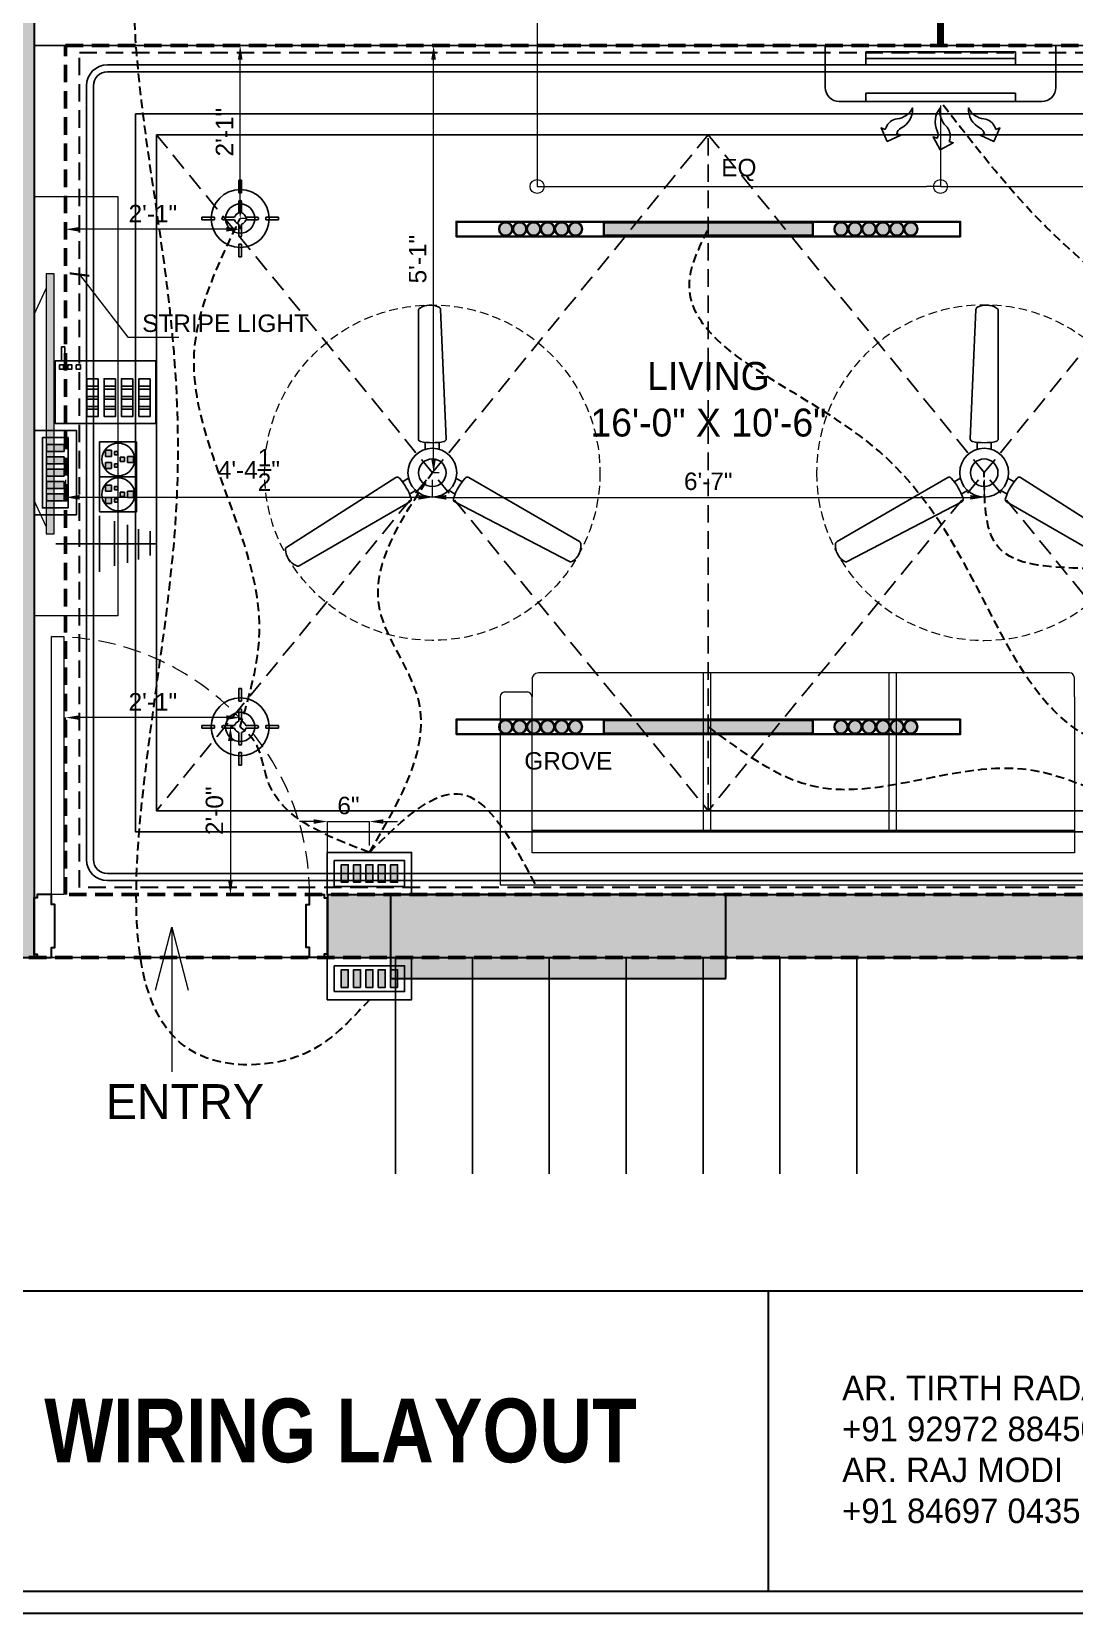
# Model space of a CAD drawing. Header units: inches. Extents: x 50354 to 53215, y -7830 to -6529.
# Drawn here: x 52980.6 to 53129.9, y -7172.9 to -6946.6 of the extents above; entities that cross this region are included whole.
import ezdxf

# ---------------------------------------------------------------- set-up
doc = ezdxf.new("R2010")
doc.units = ezdxf.units.IN
doc.header["$MEASUREMENT"] = 0
doc.header["$PDMODE"] = 2
for name, pattern in [('DASHED', [0.75, 0.5, -0.25]), ('DASHED2', [0.375, 0.25, -0.125]), ('HIDDEN', [0.375, 0.25, -0.125]), ('HIDDEN2', [0.1875, 0.125, -0.0625])]:
    doc.linetypes.add(name, pattern=pattern)
for name, color, linetype, lineweight in [('01_AR_door', 253, 'Continuous', 13), ('DIM', 7, 'Continuous', 18), ('FUR', 252, 'Continuous', 18), ('INTEROR', 252, 'Continuous', 20), ('SK COLUMN', 7, 'Continuous', 30), ('wall', 7, 'Continuous', 30)]:
    doc.layers.add(name, color=color, linetype=linetype, lineweight=lineweight)
for name, color, linetype in [('A-ST-02 HATCH', 7, 'Continuous'), ('BEAM', 6, 'DASHED'), ('CEILING', 7, 'Continuous'), ('CILINNG', 3, 'Continuous'), ('d-w', 250, 'Continuous'), ('ELE. TEXT', 7, 'Continuous'), ('electriacl', 20, 'Continuous'), ('ELETRICAL', 6, 'Continuous'), ('TEXT', 7, 'Continuous')]:
    doc.layers.add(name, color=color, linetype=linetype)
doc.layers.add('FUNITURE', color=7, linetype='Continuous', lineweight=15, true_color=0x7d7673)
doc.styles.add('ARIAL', font='arial.ttf')
doc.styles.get("Standard").update_dxf_attribs({"font": 'ARLRDBD.TTF', "height": 3})
doc.dimstyles.new('dim01', dxfattribs={"dimtxt": 5.5, "dimasz": 4, "dimexe": 0, "dimexo": 1, "dimgap": 1, "dimtad": 1, "dimzin": 3, "dimdsep": 46, "dimlunit": 4, "dimtxsty": 'ARIAL', "dimblk": 'ARCHTICK', "dimcen": 4, "dimclrd": 250, "dimclre": 252, "dimclrt": 1, "dimadec": 0, "dimazin": 0, "dimtfac": 1, "dimtix": 1, "dimtmove": 2, "dimatfit": 3, "dimldrblk": 'ARCHTICK', "dimfxl": 1, "dimtolj": 1, "dimtzin": 0, "dimlwd": -1, "dimlwe": -1, "dimarcsym": 0})
doc.dimstyles.new('working', dxfattribs={"dimscale": 0.75, "dimtxt": 4.5, "dimasz": 2.5, "dimexe": 1, "dimexo": 0, "dimgap": 0.25, "dimtad": 0, "dimzin": 0, "dimlunit": 4, "dimtxsty": 'Standard', "dimblk": 'ARCHTICK', "dimcen": 3, "dimdle": 1.5, "dimclrd": 7, "dimclre": 7, "dimclrt": 256, "dimadec": 0, "dimazin": 0, "dimtfac": 1, "dimtmove": 0, "dimatfit": 3, "dimfxl": 1, "dimtolj": 1, "dimlwd": 0, "dimlwe": 0, "dimarcsym": 0})

# ---------------------------------------------------------------- blocks, each defined once
blk = doc.blocks.new('_ArchTick')
at = {"color": 0, "linetype": 'ByBlock', "const_width": 0.15}
blk.add_lwpolyline([(-0.5, -0.5), (0.5, 0.5)], dxfattribs=at)
blk = doc.blocks.new('A$C5F573D35')
at = {"color": 1}
for p, q in [((-0.2, 5.48), (-0.2, 3.67)), ((0.2, 5.48), (0.2, 3.67)), ((-0.2, 2.41), (-0.2, 0.8)), ((0.2, 2.41), (0.2, 0.8)), ((-3.67, 0.2), (-5.48, 0.2)), ((-0.8, 0.2), (-2.41, 0.2)), ((2.41, 0.2), (0.8, 0.2)), ((5.48, 0.2), (3.67, 0.2)), ((-3.67, -0.2), (-5.48, -0.2)), ((-0.8, -0.2), (-2.41, -0.2)), ((-0.2, -0.8), (-0.2, -2.41)), ((0.2, -0.8), (0.2, -2.41)), ((2.41, -0.2), (0.8, -0.2)), ((5.48, -0.2), (3.67, -0.2)), ((-0.2, -3.67), (-0.2, -5.48)), ((0.2, -3.67), (0.2, -5.48))]:
    blk.add_line(p, q, dxfattribs=at)
for radius in [4.15, 2.09]:
    blk.add_circle((0, 0), radius, dxfattribs=at)
for centre, radius, start, end in [((0, 0), 5.48, 87.9033, 92.0967), ((0, 0), 3.68, 86.8732, 93.1268), ((0, 2.41), 0.201, 360, 180), ((0, 0), 5.48, 177.9033, 182.0967), ((0, 0), 3.68, 176.8732, 183.1268), ((-2.41, 0), 0.201, 90, 270), ((0, 0), 0.827, 104.0364, 165.9636), ((0, 0), 0.827, 14.0364, 75.9636), ((2.41, 0), 0.201, 270, 90), ((0, 0), 3.68, 356.8732, 3.1268), ((0, 0), 5.48, 357.9033, 2.0967), ((0, 0), 0.827, 194.0364, 255.9636), ((0, 0), 0.827, 284.0364, 345.9636), ((0, -2.41), 0.201, 180, 0), ((0, 0), 3.68, 266.8732, 273.1268), ((0, 0), 5.48, 267.9033, 272.0967)]:
    blk.add_arc(centre, radius, start, end, dxfattribs=at)
blk = doc.blocks.new('A$C0986755B')
for p, q in [((-3.21, 4.16), (-19.62, 12.7)), ((3.21, 4.16), (19.07, 13.32)), ((-5.21, 0.7), (-21.07, 9.86)), ((5.21, 0.7), (20.81, 10.64)), ((-2.39, 2.54), (-3.28, 3.05)), ((2.39, 2.54), (3.28, 3.05)), ((-3.39, 0.8), (-4.28, 1.32)), ((3.39, 0.8), (4.28, 1.32)), ((-1, -3.34), (-1, -4.36)), ((1, -3.34), (1, -4.36)), ((-2, -4.86), (-1.19, -23.34)), ((2, -4.86), (2, -23.18))]:
    blk.add_line(p, q)
at = {"linetype": 'HIDDEN2', "lineweight": 5, "ltscale": 10}
blk.add_circle((0, 0), 24, dxfattribs=at)
for radius in [3.49, 1.97]:
    blk.add_circle((0, 0), radius)
for centre, radius, start, end in [((-18.61, 10.43), 2.67, 122.7407, 184.0788), ((-19.82, 12.35), 0.4, 60, 126.1022), ((19.27, 12.97), 0.4, 53.8978, 120), ((18.34, 10.9), 2.67, 2.7407, 64.0788), ((-20.87, 10.2), 0.4, 173.8978, 240), ((20.61, 10.98), 0.4, 300, 6.1022), ((-11.03, 6.37), 8.44, 318.5193, 341.4807), ((-3.41, 3.82), 0.4, 341.4807, 60), ((3.41, 3.82), 0.4, 120, 198.5193), ((11.03, 6.37), 8.44, 198.5193, 221.4807), ((-5.01, 1.05), 0.4, 240, 318.5193), ((5.01, 1.05), 0.4, 221.4807, 300), ((-1.6, -4.86), 0.4, 101.4807, 180), ((0, -12.74), 8.44, 78.5193, 101.4807), ((1.6, -4.86), 0.4, 0, 78.5193), ((-0.79, -23.34), 0.4, 180, 246.1022), ((0.27, -21.33), 2.67, 242.7407, 304.0788), ((1.6, -23.18), 0.4, 293.8978, 0)]:
    blk.add_arc(centre, radius, start, end)
blk = doc.blocks.new('awweff')
at = {"layer": 'A-ST-02 HATCH', "ltscale": 5, "transparency": 33554534}
h = blk.add_hatch(color=2, dxfattribs=at)
h.dxf.hatch_style = 1
edge = h.paths.add_edge_path()
edge.add_arc((51879.85, -6974.8), 0.9, 0, 360)
edge = h.paths.add_edge_path()
edge.add_arc((51881.85, -6974.8), 0.9, 0, 360)
edge = h.paths.add_edge_path()
edge.add_arc((51883.85, -6974.8), 0.9, 0, 360)
edge = h.paths.add_edge_path()
edge.add_arc((51885.85, -6974.8), 0.9, 0, 360)
edge = h.paths.add_edge_path()
edge.add_arc((51887.85, -6974.8), 0.9, 0, 360)
edge = h.paths.add_edge_path()
edge.add_arc((51889.85, -6974.8), 0.9, 0, 360)
edge = h.paths.add_edge_path()
edge.add_arc((51927.85, -6974.8), 0.9, 0, 360)
edge = h.paths.add_edge_path()
edge.add_arc((51929.85, -6974.8), 0.9, 0, 360)
edge = h.paths.add_edge_path()
edge.add_arc((51931.85, -6974.8), 0.9, 0, 360)
edge = h.paths.add_edge_path()
edge.add_arc((51933.85, -6974.8), 0.9, 0, 360)
edge = h.paths.add_edge_path()
edge.add_arc((51935.85, -6974.8), 0.9, 0, 360)
edge = h.paths.add_edge_path()
edge.add_arc((51937.85, -6974.8), 0.9, 0, 360)
h.paths.add_polyline_path([(51893.95, -6975.7), (51923.75, -6975.7), (51923.75, -6973.9), (51893.95, -6973.9)])
at = {"color": 1}
for points in [[(51872.75, -6975.9), (51944.95, -6975.9), (51944.95, -6973.7), (51872.75, -6973.7)], [(51872.85, -6975.8), (51944.85, -6975.8), (51944.85, -6973.8), (51872.85, -6973.8)], [(51893.85, -6975.8), (51923.85, -6975.8), (51923.85, -6973.8), (51893.85, -6973.8)], [(51893.95, -6975.7), (51923.75, -6975.7), (51923.75, -6973.9), (51893.95, -6973.9)]]:
    blk.add_lwpolyline(points, close=True, dxfattribs=at)
for centre, radius in [((51879.85, -6974.8), 1), ((51879.85, -6974.8), 0.9), ((51881.85, -6974.8), 1), ((51881.85, -6974.8), 0.9), ((51883.85, -6974.8), 1), ((51883.85, -6974.8), 0.9), ((51885.85, -6974.8), 1), ((51885.85, -6974.8), 0.9), ((51887.85, -6974.8), 1), ((51887.85, -6974.8), 0.9), ((51889.85, -6974.8), 1), ((51889.85, -6974.8), 0.9), ((51927.85, -6974.8), 1), ((51927.85, -6974.8), 0.9), ((51929.85, -6974.8), 1), ((51929.85, -6974.8), 0.9), ((51931.85, -6974.8), 1), ((51931.85, -6974.8), 0.9), ((51933.85, -6974.8), 1), ((51933.85, -6974.8), 0.9), ((51935.85, -6974.8), 1), ((51935.85, -6974.8), 0.9), ((51937.85, -6974.8), 1), ((51937.85, -6974.8), 0.9)]:
    blk.add_circle(centre, radius, dxfattribs=at)
blk = doc.blocks.new('A$C714bed3f')
at = {"layer": 'ELETRICAL', "color": 5}
for p, q in [((5.79, 2.74), (27.21, 2.74)), ((5.79, 0.91), (5.79, 2.74)), ((27.21, 0.91), (27.21, 2.74)), ((5.79, 1.83), (27.21, 1.83)), ((5.79, 0.91), (27.21, 0.91))]:
    blk.add_line(p, q, dxfattribs=at)
at = {"layer": 'ELETRICAL', "color": 6}
for points in [[(8.59, 11.99), (8, 11.77), (8.87, 13.71), (10.81, 12.84), (10.22, 12.62, 0.193494), (10.84, 11.81, -0.295869), (12.5, 8.91, 0.253438), (10.29, 10.49, -0.276696), (8.7, 11.7)], [(15.28, 13.72), (14.68, 13.9), (16.54, 14.92), (17.57, 13.06), (16.96, 13.24, 0.193494), (16.96, 12.22, -0.295869), (16.54, 8.91, 0.253438), (15.73, 11.5, -0.276696), (15.19, 13.42)], [(24.41, 11.99), (25, 11.77), (24.13, 13.71), (22.19, 12.84), (22.78, 12.62, -0.193494), (22.16, 11.81, 0.295869), (20.5, 8.91, -0.253438), (22.71, 10.49, 0.276696), (24.3, 11.7)]]:
    blk.add_lwpolyline(points, format="xyb", close=True, dxfattribs=at)
at = {"layer": 'ELETRICAL', "color": 5}
blk.add_lwpolyline([(33, 6), (33, 0), (0, 0), (0, 6, -0.414214), (2, 8), (31, 8, -0.414214)], format="xyb", close=True, dxfattribs=at)
blk.add_lwpolyline([(5.79, 8), (5.79, 6.83), (27.21, 6.83), (27.21, 8)], close=True, dxfattribs=at)
blk = doc.blocks.new('*D886')
at = {"layer": 'Defpoints', "color": 0, "transparency": 16777216}
for p in [(53010.5, -6948.55), (53010.5, -6948.55), (53010.5, -6973.3)]:
    blk.add_point(p, dxfattribs=at)
at = {"layer": 'DIM', "color": 252, "transparency": 16777216}
for p, q in [((53011.5, -6948.55), (53010.5, -6948.55)), ((53011.5, -6973.3), (53010.5, -6973.3))]:
    blk.add_line(p, q, dxfattribs=at)
at = {"layer": 'DIM', "transparency": 16777216}
blk.add_line((53010.5, -6971.3), (53010.5, -6950.55), dxfattribs=at)
for points in [[(53010.17, -6950.55), (53010.84, -6950.55), (53010.5, -6948.55)], [(53010.17, -6971.3), (53010.84, -6971.3), (53010.5, -6973.3)]]:
    blk.add_solid(points, dxfattribs=at)
at = {"layer": 'DIM', "color": 1, "lineweight": 30, "transparency": 16777216, "insert": (53008.25, -6960.93), "char_height": 2.5, "attachment_point": 5, "rotation": 90, "style": 'ARIAL'}
blk.add_mtext('\\A1;2\'-1"', dxfattribs=at)
blk = doc.blocks.new('*D865')
at = {"layer": 'Defpoints', "color": 0, "transparency": 16777216}
for p in [(53010.5, -6973.3), (52985.5, -6974.84), (52985.5, -6975.55)]:
    blk.add_point(p, dxfattribs=at)
at = {"layer": 'DIM', "color": 252, "transparency": 16777216}
for p, q in [((53010.5, -6974.3), (53010.5, -6974.84)), ((52985.5, -6974.55), (52985.5, -6974.84))]:
    blk.add_line(p, q, dxfattribs=at)
at = {"layer": 'DIM', "transparency": 16777216}
blk.add_line((53008.5, -6974.84), (52987.5, -6974.84), dxfattribs=at)
for points in [[(52987.5, -6974.51), (52987.5, -6975.17), (52985.5, -6974.84)], [(53008.5, -6974.51), (53008.5, -6975.17), (53010.5, -6974.84)]]:
    blk.add_solid(points, dxfattribs=at)
at = {"layer": 'DIM', "color": 1, "lineweight": 30, "transparency": 16777216, "insert": (52998, -6972.59), "char_height": 2.5, "attachment_point": 5, "style": 'ARIAL'}
blk.add_mtext('\\A1;2\'-1"', dxfattribs=at)
blk = doc.blocks.new('*D899')
at = {"layer": 'Defpoints', "color": 0, "transparency": 16777216}
for p in [(53010.5, -7046.05), (53009.1, -7070.05), (53010.5, -7070.05)]:
    blk.add_point(p, dxfattribs=at)
at = {"layer": 'DIM', "color": 252, "transparency": 16777216}
for p, q in [((53009.5, -7046.05), (53009.1, -7046.05)), ((53009.5, -7070.05), (53009.1, -7070.05))]:
    blk.add_line(p, q, dxfattribs=at)
at = {"layer": 'DIM', "transparency": 16777216}
blk.add_line((53009.1, -7048.05), (53009.1, -7068.05), dxfattribs=at)
for points in [[(53008.77, -7048.05), (53009.44, -7048.05), (53009.1, -7046.05)], [(53008.77, -7068.05), (53009.44, -7068.05), (53009.1, -7070.05)]]:
    blk.add_solid(points, dxfattribs=at)
at = {"layer": 'DIM', "color": 1, "lineweight": 30, "transparency": 16777216, "insert": (53006.83, -7058.05), "char_height": 2.5, "attachment_point": 5, "rotation": 90, "style": 'ARIAL'}
blk.add_mtext('\\A1;2\'-0"', dxfattribs=at)
blk = doc.blocks.new('*D900')
at = {"layer": 'Defpoints', "color": 0, "transparency": 16777216}
for p in [(52985.5, -7044.72), (52985.5, -7046.05), (53010.5, -7046.05)]:
    blk.add_point(p, dxfattribs=at)
at = {"layer": 'DIM', "color": 252, "transparency": 16777216}
for p, q in [((52985.5, -7045.05), (52985.5, -7044.72)), ((53010.5, -7045.05), (53010.5, -7044.72))]:
    blk.add_line(p, q, dxfattribs=at)
at = {"layer": 'DIM', "transparency": 16777216}
blk.add_line((53008.5, -7044.72), (52987.5, -7044.72), dxfattribs=at)
for points in [[(52987.5, -7044.39), (52987.5, -7045.05), (52985.5, -7044.72)], [(53008.5, -7044.39), (53008.5, -7045.05), (53010.5, -7044.72)]]:
    blk.add_solid(points, dxfattribs=at)
at = {"layer": 'DIM', "color": 1, "lineweight": 30, "transparency": 16777216, "insert": (52998, -7042.46), "char_height": 2.5, "attachment_point": 5, "style": 'ARIAL'}
blk.add_mtext('\\A1;2\'-1"', dxfattribs=at)
blk = doc.blocks.new('_Origin')
at = {"color": 0, "linetype": 'ByBlock', "lineweight": -2}
blk.add_line((0, 0), (-1, 0), dxfattribs=at)
blk.add_circle((0, 0), 0.5, dxfattribs=at)
blk = doc.blocks.new('*D854')
at = {"layer": 'Defpoints', "color": 0, "transparency": 16777216}
for p in [(53110.75, -6956.13), (53168.5, -6956.13), (53168.5, -6968.72)]:
    blk.add_point(p, dxfattribs=at)
at = {"layer": 'DIM', "color": 252, "transparency": 16777216}
for p, q in [((53110.75, -6957.13), (53110.75, -6968.72)), ((53168.5, -6957.13), (53168.5, -6968.72))]:
    blk.add_line(p, q, dxfattribs=at)
at = {"layer": 'DIM', "transparency": 16777216}
blk.add_line((53112.75, -6968.72), (53166.5, -6968.72), dxfattribs=at)
at = {"layer": 'DIM', "transparency": 16777216, "xscale": 2, "yscale": 2, "zscale": 2, "rotation": 180}
blk.add_blockref('_Origin', (53110.75, -6968.72), dxfattribs=at)
at = {"layer": 'DIM', "transparency": 16777216, "xscale": 2, "yscale": 2, "zscale": 2}
blk.add_blockref('_Origin', (53168.5, -6968.72), dxfattribs=at)
at = {"layer": 'DIM', "color": 1, "lineweight": 30, "transparency": 16777216, "insert": (53136.28, -6966.35), "char_height": 2.5, "attachment_point": 5, "style": 'ARIAL'}
blk.add_mtext('\\A1;EQ', dxfattribs=at)
blk = doc.blocks.new('*D882')
at = {"layer": 'Defpoints', "color": 0, "transparency": 16777216}
for p in [(53053, -6944.05), (53110.75, -6957.3), (53110.75, -6968.72)]:
    blk.add_point(p, dxfattribs=at)
at = {"layer": 'DIM', "color": 252, "transparency": 16777216}
for p, q in [((53053, -6945.05), (53053, -6968.72)), ((53110.75, -6958.3), (53110.75, -6968.72))]:
    blk.add_line(p, q, dxfattribs=at)
at = {"layer": 'DIM', "transparency": 16777216}
blk.add_line((53055, -6968.72), (53108.75, -6968.72), dxfattribs=at)
at = {"layer": 'DIM', "transparency": 16777216, "xscale": 2, "yscale": 2, "zscale": 2, "rotation": 180}
blk.add_blockref('_Origin', (53053, -6968.72), dxfattribs=at)
at = {"layer": 'DIM', "transparency": 16777216, "xscale": 2, "yscale": 2, "zscale": 2}
blk.add_blockref('_Origin', (53110.75, -6968.72), dxfattribs=at)
at = {"layer": 'DIM', "color": 1, "lineweight": 30, "transparency": 16777216, "insert": (53081.88, -6966.35), "char_height": 2.5, "attachment_point": 5, "style": 'ARIAL'}
blk.add_mtext('\\A1;EQ', dxfattribs=at)
blk = doc.blocks.new('A$C098C3DE6')
h = blk.add_hatch(color=252)
h.paths.add_polyline_path([(4.5, 3.22), (3, 3.22), (3, -0.54), (4.5, -0.54)])
h.paths.add_polyline_path([(7.12, 3.22), (5.62, 3.22), (5.62, -0.54), (7.12, -0.54)])
h.paths.add_polyline_path([(9.75, 3.22), (8.25, 3.22), (8.25, -0.54), (9.75, -0.54)])
h.paths.add_polyline_path([(10.87, -0.54), (12.37, -0.54), (12.37, 3.22), (10.87, 3.22)])
h.paths.add_polyline_path([(15, 3.22), (13.5, 3.22), (13.5, -0.54), (15, -0.54)])
for points in [[(18, 5.84), (0, 5.84), (0, -3.16), (18, -3.16)], [(16.5, 4.09), (1.5, 4.09), (1.5, -1.41), (16.5, -1.41)], [(4.5, 3.22), (3, 3.22), (3, -0.54), (4.5, -0.54)], [(7.12, 3.22), (5.62, 3.22), (5.62, -0.54), (7.12, -0.54)], [(9.75, 3.22), (8.25, 3.22), (8.25, -0.54), (9.75, -0.54)], [(10.87, 3.22), (12.37, 3.22), (12.37, -0.54), (10.87, -0.54)], [(13.5, 3.22), (15, 3.22), (15, -0.54), (13.5, -0.54)]]:
    blk.add_lwpolyline(points, close=True)
blk = doc.blocks.new('A$C2A2F43BF')
at = {"layer": 'ELETRICAL', "xscale": 0.8240838502533734, "yscale": 0.8240838502533734, "zscale": 0.8240838502533734}
blk.add_blockref('A$C098C3DE6', (-2.88, 0.78), dxfattribs=at)
blk = doc.blocks.new('*D904')
at = {"layer": 'Defpoints', "color": 0, "transparency": 16777216}
for p in [(53029, -7059.6), (53029, -7064.01), (53023, -7070.05)]:
    blk.add_point(p, dxfattribs=at)
at = {"layer": 'DIM', "transparency": 16777216}
for p, q in [((53021, -7059.6), (53019, -7059.6)), ((53023, -7059.6), (53029, -7059.6)), ((53031, -7059.6), (53033, -7059.6))]:
    blk.add_line(p, q, dxfattribs=at)
at = {"layer": 'DIM', "color": 252, "transparency": 16777216}
for p, q in [((53023, -7069.05), (53023, -7059.6)), ((53029, -7063.01), (53029, -7059.6))]:
    blk.add_line(p, q, dxfattribs=at)
at = {"layer": 'DIM', "transparency": 16777216}
for points in [[(53021, -7059.26), (53021, -7059.93), (53023, -7059.6)], [(53031, -7059.26), (53031, -7059.93), (53029, -7059.6)]]:
    blk.add_solid(points, dxfattribs=at)
at = {"layer": 'DIM', "color": 1, "lineweight": 30, "transparency": 16777216, "insert": (53026, -7057.32), "char_height": 2.5, "attachment_point": 5, "style": 'ARIAL'}
blk.add_mtext('\\A1;6"', dxfattribs=at)
blk = doc.blocks.new('A$C558A4522')
for p, q in [((0, 9), (0, 0)), ((0, 9), (14.4, 9)), ((14.4, 9), (14.4, 0)), ((2.43, 5.37), (0.79, 5.37)), ((0.79, 4.93), (2.43, 4.93)), ((4.92, 5.37), (3.27, 5.37)), ((3.27, 4.93), (4.92, 4.93)), ((7.4, 5.37), (5.76, 5.37)), ((5.76, 4.93), (7.4, 4.93)), ((9.88, 5.37), (8.24, 5.37)), ((8.24, 4.93), (9.88, 4.93)), ((2.43, 3.88), (0.79, 3.88)), ((0.79, 3.5), (2.43, 3.5)), ((2.43, 2.45), (0.79, 2.45)), ((4.92, 3.88), (3.27, 3.88)), ((3.27, 3.5), (4.92, 3.5)), ((4.92, 2.45), (3.27, 2.45)), ((7.4, 3.88), (5.76, 3.88)), ((5.76, 3.5), (7.4, 3.5)), ((7.4, 2.45), (5.76, 2.45)), ((9.88, 3.88), (8.24, 3.88)), ((8.24, 3.5), (9.88, 3.5)), ((9.88, 2.45), (8.24, 2.45)), ((0.79, 2.07), (2.43, 2.07)), ((3.27, 2.07), (4.92, 2.07)), ((5.76, 2.07), (7.4, 2.07)), ((8.24, 2.07), (9.88, 2.07)), ((0, 0), (14.4, 0))]:
    blk.add_line(p, q)
for points in [[(13.03, 10.96), (13.5, 10.96), (13.5, 9), (13.03, 9)], [(11.4, 8.4), (10.8, 8.4), (10.8, 7.8), (11.4, 7.8)], [(12.6, 8.4), (12, 8.4), (12, 7.8), (12.6, 7.8)], [(13.8, 8.4), (13.2, 8.4), (13.2, 7.8), (13.8, 7.8)], [(0.79, 6.42), (2.43, 6.42), (2.43, 1.02), (0.79, 1.02)], [(3.27, 6.42), (4.92, 6.42), (4.92, 1.02), (3.27, 1.02)], [(5.76, 6.42), (7.4, 6.42), (7.4, 1.02), (5.76, 1.02)], [(8.24, 6.42), (9.88, 6.42), (9.88, 1.02), (8.24, 1.02)]]:
    blk.add_lwpolyline(points, close=True)
blk = doc.blocks.new('FV')
at = {"layer": 'ELETRICAL', "ltscale": 0.2}
for p, q in [((406945.94, -21485.5), (406945.94, -21495.56)), ((406947.81, -21486.44), (406947.81, -21494.44)), ((406949.92, -21487.2), (406949.92, -21493.56)), ((406951.8, -21487.73), (406951.8, -21493.15)), ((406953.4, -21488.35), (406953.4, -21492.69)), ((406955.04, -21488.63), (406955.04, -21492.09)), ((406941.55, -21490.44), (406955.99, -21490.44))]:
    blk.add_line(p, q, dxfattribs=at)
blk = doc.blocks.new('A$C6BFC328C')
h = blk.add_hatch(color=252)
h.paths.add_polyline_path([(6.5, 2.92), (5, 2.92), (5, 1.42), (6.5, 1.42)])
h.paths.add_polyline_path([(6.16, 3.62), (6.16, 4.43), (5.34, 4.43), (5.34, 3.62)])
h.paths.add_polyline_path([(4.79, 6.04), (3.71, 6.04), (3.71, 4.96), (4.79, 4.96)])
h.paths.add_polyline_path([(3.5, 8.27), (3.5, 6.77), (5, 6.77), (5, 8.27)])
h.paths.add_polyline_path([(3.16, 3.62), (3.16, 4.43), (2.34, 4.43), (2.34, 3.62)])
h.paths.add_polyline_path([(3.5, 1.42), (3.5, 2.92), (2, 2.92), (2, 1.42)])
for p, q in [((5, 8.27), (3.5, 8.27)), ((3.5, 8.27), (3.5, 6.77)), ((5, 6.77), (5, 8.27)), ((5, 6.77), (3.5, 6.77)), ((4.79, 6.04), (3.71, 6.04)), ((3.71, 6.04), (3.71, 4.96)), ((4.79, 4.96), (3.71, 4.96)), ((4.79, 4.96), (4.79, 6.04)), ((2, 2.92), (2, 1.42)), ((2, 2.92), (3.5, 2.92)), ((2, 1.42), (3.5, 1.42)), ((3.5, 2.92), (3.5, 1.42)), ((5, 2.92), (6.5, 2.92)), ((5, 1.42), (5, 2.92)), ((5, 1.42), (6.5, 1.42)), ((6.5, 1.42), (6.5, 2.92))]:
    blk.add_line(p, q)
for points in [[(8.5, 9), (0, 9), (0, 0), (8.5, 0)], [(3.16, 4.43), (2.34, 4.43), (2.34, 3.62), (3.16, 3.62)], [(5.34, 4.43), (6.16, 4.43), (6.16, 3.62), (5.34, 3.62)]]:
    blk.add_lwpolyline(points, close=True)
blk.add_circle((4.24, 4.54), 4)
blk = doc.blocks.new('grsegregr')
at = {"layer": 'FUR', "ltscale": 20}
h = blk.add_hatch(color=256, dxfattribs=at)
h.dxf.hatch_style = 1
h.paths.add_polyline_path([(50716.3, -6981.23), (50715.17, -6981.23), (50715.17, -7018.41), (50716.3, -7018.41)])
at = {"layer": 'FUNITURE', "ltscale": 20}
blk.add_lwpolyline([(50715.17, -7017.36), (50713.44, -7013.63), (50713.44, -6987.03), (50715.17, -6983.3)], dxfattribs=at)
at = {"layer": 'FUR', "ltscale": 20}
for p, q in [((50784.71, -7039.23), (50784.71, -7041.74)), ((50861.66, -7038.32), (50785.62, -7038.32)), ((50809.2, -7038.32), (50809.2, -7060.89)), ((50810.24, -7038.32), (50810.24, -7060.89)), ((50835.77, -7038.32), (50835.77, -7060.89)), ((50836.82, -7038.32), (50836.82, -7060.89)), ((50862.35, -7041.74), (50862.35, -7039.01)), ((50780.15, -7041.74), (50780.15, -7068.65)), ((50784.03, -7041.06), (50780.83, -7041.06)), ((50784.71, -7064.09), (50784.71, -7041.74)), ((50862.35, -7041.74), (50862.35, -7064.09)), ((50862.35, -7064.09), (50784.71, -7064.09)), ((50780.15, -7068.65), (50866.91, -7068.65))]:
    blk.add_line(p, q, dxfattribs=at)
blk.add_lwpolyline([(50713.44, -6970.14), (50725.44, -6970.14), (50725.44, -7030.14), (50713.44, -7030.14)], dxfattribs=at)
at = {"layer": 'FUR', "ltscale": 20, "const_width": 0.285}
blk.add_lwpolyline([(50862.35, -7060.89), (50784.71, -7060.89)], dxfattribs=at)
at = {"layer": 'FUR', "ltscale": 20}
for centre, radius, start, end in [((50785.62, -7039.23), 0.912, 90, 180), ((50861.66, -7039.01), 0.684, 0, 90), ((50780.83, -7041.74), 0.684, 90, 180), ((50784.03, -7041.74), 0.684, 0, 90)]:
    blk.add_arc(centre, radius, start, end, dxfattribs=at)
at = {"layer": 'INTEROR'}
blk.add_lwpolyline([(50715.17, -7018.41), (50716.3, -7018.41), (50716.3, -6981.23), (50715.17, -6981.23)], close=True, dxfattribs=at)
blk = doc.blocks.new('*D909')
at = {"layer": 'Defpoints', "color": 0, "transparency": 16777216}
for p in [(53038, -6948.55), (53038.19, -6948.55), (53038, -7009.68)]:
    blk.add_point(p, dxfattribs=at)
at = {"layer": 'DIM', "color": 252, "transparency": 16777216}
for p, q in [((53039, -6948.55), (53038.19, -6948.55)), ((53039, -7009.68), (53038.19, -7009.68))]:
    blk.add_line(p, q, dxfattribs=at)
at = {"layer": 'DIM', "transparency": 16777216}
blk.add_line((53038.19, -7007.68), (53038.19, -6950.55), dxfattribs=at)
for points in [[(53037.85, -6950.55), (53038.52, -6950.55), (53038.19, -6948.55)], [(53037.85, -7007.68), (53038.52, -7007.68), (53038.19, -7009.68)]]:
    blk.add_solid(points, dxfattribs=at)
at = {"layer": 'DIM', "color": 1, "lineweight": 30, "transparency": 16777216, "insert": (53035.91, -6979.11), "char_height": 2.5, "attachment_point": 5, "rotation": 90, "style": 'ARIAL'}
blk.add_mtext('\\A1;5\'-1"', dxfattribs=at)
blk = doc.blocks.new('*D910')
at = {"layer": 'Defpoints', "color": 0, "transparency": 16777216}
for p in [(52985.5, -7009.68), (53038, -7009.68), (52985.5, -7013.2)]:
    blk.add_point(p, dxfattribs=at)
at = {"layer": 'DIM', "color": 252, "transparency": 16777216}
for p, q in [((52985.5, -7010.68), (52985.5, -7013.2)), ((53038, -7010.68), (53038, -7013.2))]:
    blk.add_line(p, q, dxfattribs=at)
at = {"layer": 'DIM', "transparency": 16777216}
blk.add_line((53036, -7013.2), (52987.5, -7013.2), dxfattribs=at)
for points in [[(52987.5, -7012.86), (52987.5, -7013.53), (52985.5, -7013.2)], [(53036, -7012.86), (53036, -7013.53), (53038, -7013.2)]]:
    blk.add_solid(points, dxfattribs=at)
at = {"layer": 'DIM', "color": 1, "lineweight": 30, "transparency": 16777216, "insert": (53011.75, -7009.27), "char_height": 2.5, "attachment_point": 5, "style": 'ARIAL'}
blk.add_mtext('\\A1;4\'-4{\\H1x;\\S1/2;}"', dxfattribs=at)
blk = doc.blocks.new('*D911')
at = {"layer": 'Defpoints', "color": 0, "ltscale": 5, "transparency": 16777216}
for p in [(53038, -7009.68), (53117, -7009.68), (53117, -7013.2)]:
    blk.add_point(p, dxfattribs=at)
at = {"layer": 'DIM', "color": 252, "ltscale": 5, "transparency": 16777216}
for p, q in [((53038, -7010.68), (53038, -7013.2)), ((53117, -7010.68), (53117, -7013.2))]:
    blk.add_line(p, q, dxfattribs=at)
at = {"layer": 'DIM', "ltscale": 5, "transparency": 16777216}
blk.add_line((53040, -7013.2), (53115, -7013.2), dxfattribs=at)
for points in [[(53040, -7012.86), (53040, -7013.53), (53038, -7013.2)], [(53115, -7012.86), (53115, -7013.53), (53117, -7013.2)]]:
    blk.add_solid(points, dxfattribs=at)
at = {"layer": 'DIM', "color": 1, "ltscale": 5, "transparency": 16777216, "insert": (53077.5, -7010.92), "char_height": 2.5, "attachment_point": 5, "style": 'ARIAL'}
blk.add_mtext('\\A1;6\'-7"', dxfattribs=at)

msp = doc.modelspace()

# ---------------------------------------------------------------- hatches: boundary and pattern name
at = {"layer": 'A-ST-02 HATCH', "ltscale": 5, "true_color": 0x636466, "transparency": 33554687}
h = msp.add_hatch(color=251, dxfattribs=at)
h.dxf.hatch_style = 1
h.paths.add_polyline_path([(52974.50219, -6622.55013), (53028.50219, -6622.55013), (53028.50219, -6646.55013), (53033.00219, -6646.55013), (53033.00219, -6618.05013), (52911.50219, -6618.05013), (52911.50219, -6646.55013), (52916.00219, -6646.55013), (52916.00219, -6622.55013), (52970.00219, -6622.55013), (52970.00219, -6783.05013), (52974.50219, -6783.05013)])
h.paths.add_polyline_path([(53177.50219, -6939.55013), (53173.00219, -6939.55013), (53173.00219, -7070.05013), (53023.00219, -7070.05013), (53023.00219, -7079.05013), (53177.50219, -7079.05013)])
h.paths.add_polyline_path([(52981.00219, -6939.55013), (52976.50219, -6939.55013), (52976.50219, -7079.05013), (52981.00219, -7079.05013)])
h.paths.add_polyline_path([(52976.50219, -6992.05013), (52952.50219, -6992.05013), (52952.50219, -6996.55013), (52976.50219, -6996.55013)])
h.paths.add_polyline_path([(52976.50219, -7074.55013), (52952.50219, -7074.55013), (52952.50219, -7079.05013), (52976.50219, -7079.05013)])
h.paths.add_polyline_path([(52896.50219, -6917.55013), (52892.00219, -6917.55013), (52892.00219, -6944.05013), (52946.50219, -6944.05013), (52946.50219, -6939.55013), (52896.50219, -6939.55013)])
h.paths.add_polyline_path([(53057.50219, -6835.55013), (53099.00219, -6835.55013), (53099.00219, -6819.05013), (53094.50219, -6819.05013), (53094.50219, -6831.05013), (53015.00219, -6831.05013), (53015.00219, -6813.05013), (53010.50219, -6813.05013), (53010.50219, -6835.55013), (53053.00219, -6835.55013), (53053.00219, -6944.05013), (53069.50219, -6944.05013), (53069.50219, -6939.55013), (53057.50219, -6939.55013)])
h.paths.add_polyline_path([(52934.00219, -6778.55013), (52929.50219, -6778.55013), (52929.50219, -6831.05013), (52883.00219, -6831.05013), (52883.00219, -6835.55013), (52892.00219, -6835.55013), (52892.00219, -6859.95013), (52896.50219, -6859.95013), (52896.50219, -6835.55013), (52934.00219, -6835.55013)])
h.paths.add_polyline_path([(53099.00219, -6642.05013), (53094.50219, -6642.05013), (53094.50219, -6778.55013), (53010.50219, -6778.55013), (53010.50219, -6783.05013), (53094.50219, -6783.05013), (53094.50219, -6795.05013), (53099.00219, -6795.05013), (53099.00219, -6783.05013)])
h.paths.add_polyline_path([(52845.50219, -6642.05013), (52845.50219, -6831.05013), (52836.50219, -6831.05013), (52836.50219, -6835.55013), (52859.00219, -6835.55013), (52859.00219, -6831.05013), (52850.00219, -6831.05013), (52850.00219, -6783.05013), (52899.50219, -6783.05013), (52899.50219, -6778.55013), (52850.00219, -6778.55013), (52850.00219, -6642.05013)])
at = {"layer": 'SK COLUMN', "lineweight": 30}
h = msp.add_hatch(color=1, dxfattribs=at)
h.dxf.hatch_style = 1
h.paths.add_polyline_path([(53032.00219, -7070.05013), (53032.00219, -7082.05013), (53080.00219, -7082.05013), (53080.00219, -7070.05013)])

# ---------------------------------------------------------------- linework, layer by layer
at = {"layer": '01_AR_door', "ltscale": 0.3}
msp.add_lwpolyline([(52983.50142, -7070.05013), (52983.50142, -7033.13573), (52985.25142, -7033.13573), (52985.25142, -7070.05013)], close=True, dxfattribs=at)
at = {"layer": '01_AR_door', "lineweight": 30, "ltscale": 0.3}
for points in [[(52983.50142, -7070.05013), (52981.41582, -7070.05013), (52981.41582, -7070.50733), (52980.95862, -7070.50733), (52980.95862, -7078.59293), (52981.41582, -7078.59293), (52981.41582, -7079.05013), (52983.50142, -7079.05013), (52983.50142, -7077.61012), (52983.95862, -7077.61013), (52983.95862, -7071.49013), (52983.50142, -7071.49013)], [(53020.41582, -7070.05013), (53022.50142, -7070.05013), (53022.50142, -7070.50733), (53022.95862, -7070.50733), (53022.95862, -7078.59293), (53022.50142, -7078.59293), (53022.50142, -7079.05013), (53020.41582, -7079.05013), (53020.41582, -7077.61012), (53019.95862, -7077.61013), (53019.95862, -7071.49013), (53020.41582, -7071.49013)]]:
    msp.add_lwpolyline(points, close=True, dxfattribs=at)
at = {"layer": 'BEAM', "color": 240, "lineweight": 53, "ltscale": 5, "true_color": 0xed1f24}
msp.add_lwpolyline([(52826.75219, -6835.55013), (52892.00219, -6835.55013), (52892.00219, -6944.05013), (52976.50219, -6944.05013), (52976.50219, -7079.05013), (53177.50219, -7079.05013), (53177.50219, -6936.55013), (53057.50219, -6936.55013), (53057.50219, -6835.55013), (53099.00219, -6835.55013), (53099.00219, -6642.05013), (52976.75219, -6642.05013), (52976.75219, -6618.05013), (52967.75219, -6618.05013), (52967.75219, -6642.05013), (52843.25219, -6642.05013), (52843.25219, -6826.55013), (52826.75219, -6826.55013)], dxfattribs=at)
msp.add_lwpolyline([(52985.50219, -6948.55013), (53168.50219, -6948.55013), (53168.50219, -7070.05013), (52985.50219, -7070.05013)], close=True, dxfattribs=at)
at = {"layer": 'CEILING', "ltscale": 5}
msp.add_lwpolyline([(53053.00219, -6936.55013), (52904.00219, -6936.55013), (52904.00219, -6938.23657), (52904.00219, -6939.55013), (52981.00219, -6939.55013), (52981.00219, -6948.55013), (53168.50219, -6948.55013), (53168.50219, -6944.05013), (53053.00219, -6944.05013)], close=True, dxfattribs=at)
for points in [[(52991.50219, -6951.30013), (53163.50219, -6951.30013, -0.414213562), (53166.50219, -6954.30013), (53166.50219, -7065.05013, -0.414213562), (53163.50219, -7068.05013), (52991.50219, -7068.05013, -0.414213562), (52988.50219, -7065.05013), (52988.50219, -6954.30013, -0.414213562)], [(52991.50219, -6952.30013), (53163.50219, -6952.30013, -0.414213562), (53165.50219, -6954.30013), (53165.50219, -7065.05013, -0.414213562), (53163.50219, -7067.05013), (52991.50219, -7067.05013, -0.414213562), (52989.50219, -7065.05013), (52989.50219, -6954.30013, -0.414213562)]]:
    msp.add_lwpolyline(points, format="xyb", close=True, dxfattribs=at)
at = {"layer": 'CEILING', "color": 124, "ltscale": 5}
for points in [[(52995.50219, -6958.30013), (53159.50219, -6958.30013), (53159.50219, -7061.05013), (52995.50219, -7061.05013)], [(52998.50219, -6961.30013), (53156.50219, -6961.30013), (53156.50219, -7058.05013), (52998.50219, -7058.05013)]]:
    msp.add_lwpolyline(points, close=True, dxfattribs=at)
at = {"layer": 'CILINNG', "color": 2, "linetype": 'HIDDEN', "lineweight": 30, "ltscale": 10}
msp.add_lwpolyline([(52987.50219, -6949.55013), (53167.50219, -6949.55013), (53167.50219, -7069.05013), (52987.50219, -7069.05013)], close=True, dxfattribs=at)
at = {"layer": 'd-w', "lineweight": -3, "ltscale": 20}
msp.add_line((52980.95862, -7079.05013), (53022.95862, -7079.05013), dxfattribs=at)
at = {"layer": 'electriacl', "color": 6, "linetype": 'HIDDEN2', "lineweight": 30, "ltscale": 10, "const_width": 1}
msp.add_lwpolyline([(53110.75219, -6948.55013), (53110.75219, -6938.31601), (53063.11692, -6938.31601), (53063.11692, -6934.3284)], dxfattribs=at)
at = {"layer": 'electriacl', "color": 187, "linetype": 'HIDDEN2', "lineweight": 30, "ltscale": 10, "true_color": 0x4a328b}
for points in [[(53029.00219, -7085.0937), (53019.7076, -7092.81997), (53009.74618, -7094.32086), (53001.10212, -7018.82022), (52995.29782, -6943.07691), (52992.33219, -6895.46464), (52971.19599, -6858.9184), (52952.9898, -6829.09894), (52941.87086, -6811.88423), (52934.40219, -6810.02513)], [(53166.95862, -7052.05013), (53163.3215, -7035.53805), (53149.68539, -6997.09059), (53127.0168, -6975.63023), (53110.75219, -6956.55013)], [(53010.50219, -7046.05013), (53013.26654, -7032.5174), (53003.92922, -6992.62517), (53010.50219, -6973.30013)], [(53166.95862, -7052.05013), (53129.86933, -7046.19876), (53101.3731, -7006.11118), (53074.95082, -6981.29232), (53077.50219, -6974.80013)], [(53029.00219, -7064.00656), (53035.89653, -7041.71566), (53030.5038, -7029.33748), (53038.00219, -7009.67513)], [(53166.95862, -7052.05013), (53153.02086, -7047.59971), (53149.26159, -7036.33142), (53142.84094, -7025.68212), (53118.72983, -7019.98322), (53117.00219, -7009.67513)], [(53029.00219, -7064.00656), (53014.4213, -7053.69732), (53012.59066, -7048.20451), (53010.50219, -7046.05013)], [(53077.50219, -7046.05013), (53092.89226, -7054.58083), (53123.4126, -7052.16991), (53146.16893, -7059.22948), (53166.95862, -7052.05013)], [(53029.00219, -7064.00656), (53042.87191, -7055.86069), (53050.15026, -7063.858), (53052.9354, -7069.05013)]]:
    msp.add_spline(points, degree=3, dxfattribs=at)
at = {"layer": 'ELETRICAL', "color": 7, "linetype": 'DASHED2', "ltscale": 10, "true_color": 0xffffff}
msp.add_line((53077.50219, -7058.05013), (53077.50219, -6961.30013), dxfattribs=at)
at = {"layer": 'ELETRICAL', "color": 7, "linetype": 'DASHED2', "ltscale": 10}
for points in [[(52998.50219, -6961.30013), (53077.50219, -7058.05013)], [(53077.50219, -6961.30013), (52998.50219, -7058.05013)], [(53156.50219, -6961.30013), (53077.50219, -7058.05013)], [(53077.50219, -6961.30013), (53156.50219, -7058.05013)]]:
    msp.add_lwpolyline(points, dxfattribs=at)
at = {"layer": 'FUNITURE', "linetype": 'HIDDEN', "ltscale": 10}
msp.add_arc((52983.50142, -7070.05013), 36.9144, 0, 90, dxfattribs=at)
at = {"layer": 'SK COLUMN', "lineweight": 30}
msp.add_lwpolyline([(53080.00219, -7082.05013), (53080.00219, -7070.05013), (53032.00219, -7070.05013), (53032.00219, -7082.05013)], close=True, dxfattribs=at)
at = {"layer": 'wall', "ltscale": 20}
for p, q in [((52981.00219, -6939.55013), (52981.00219, -7079.05013)), ((53023.00219, -7070.05013), (53023.00219, -7079.05013)), ((53023.00219, -7070.05013), (53173.00219, -7070.05013)), ((52976.50219, -7079.05013), (52981.00219, -7079.05013)), ((53023.00219, -7079.05013), (53177.50219, -7079.05013))]:
    msp.add_line(p, q, dxfattribs=at)
at = {"layer": 'wall', "lineweight": -3, "ltscale": 20}
for p, q in [((53025.25219, -7079.05013), (53173.00219, -7079.05013)), ((53032.75219, -7079.05013), (53032.75219, -7110.02093)), ((53043.75219, -7079.05013), (53043.75219, -7110.02093)), ((53054.75219, -7079.05013), (53054.75219, -7110.02093)), ((53065.75219, -7079.05013), (53065.75219, -7110.02093)), ((53076.75219, -7079.05013), (53076.75219, -7110.02093)), ((53087.75219, -7079.05013), (53087.75219, -7110.02093)), ((53098.75219, -7079.05013), (53098.75219, -7110.02093))]:
    msp.add_line(p, q, dxfattribs=at)
at = {"layer": 'wall', "color": 0, "lineweight": 30}
for p, q in [((53086.09096, -7126.75514), (53086.09096, -7169.78051)), ((53211.51327, -7169.78051), (52802.87546, -7169.78051))]:
    msp.add_line(p, q, dxfattribs=at)
for points in [[(52799.73655, -6574.90827), (53214.65218, -6574.90827), (53214.65218, -7172.91942), (52799.73655, -7172.91942)], [(52802.87546, -6578.04718), (53211.51327, -6578.04718), (53211.51327, -7169.78051), (52802.87546, -7169.78051)], [(52802.87546, -7126.75514), (53211.51327, -7126.75514), (53211.51327, -7169.78051), (52802.87546, -7169.78051)]]:
    msp.add_lwpolyline(points, close=True, dxfattribs=at)

# ---------------------------------------------------------------- block references
at = {"layer": 'CEILING'}
for p in [(1168.65354, 0), (1168.65354, -71.25)]:
    msp.add_blockref('awweff', p, dxfattribs=at)
at = {"layer": 'electriacl', "xscale": 0.8148539097295469, "yscale": 0.8148539097295469, "zscale": 0.8148539097295469}
for p, rotation in [((52982.49297, -7005.97891), 270), ((53032.69841, -7065.49734), 180), ((53032.69841, -7080.54091), 180)]:
    msp.add_blockref('A$C2A2F43BF', p, dxfattribs=dict(at, rotation=rotation))
at = {"layer": 'ELETRICAL', "color": 5, "rotation": 180}
msp.add_blockref('A$C714bed3f', (53127.25219, -6948.55013), dxfattribs=at)
at = {"layer": 'ELETRICAL', "ltscale": 8, "xscale": -1}
for p in [(53010.50219, -6973.30013), (53010.50219, -7046.05013)]:
    msp.add_blockref('A$C5F573D35', p, dxfattribs=at)
at = {"layer": 'ELETRICAL', "ltscale": 8, "rotation": 180}
msp.add_blockref('A$C0986755B', (53038.00219, -7009.67513), dxfattribs=at)
at = {"layer": 'ELETRICAL', "ltscale": 8, "xscale": -1, "rotation": 180}
msp.add_blockref('A$C0986755B', (53117.00219, -7009.67513), dxfattribs=at)
at = {"layer": 'ELETRICAL', "xscale": -1}
msp.add_blockref('A$C558A4522', (52998.42402, -7002.64002), dxfattribs=at)
at = {"layer": 'ELETRICAL', "xscale": -0.587298040195678, "yscale": 0.587298040195678, "zscale": 0.587298040195678, "rotation": 270}
for p in [(52990.38365, -7010.26846), (52990.38365, -7015.26049)]:
    msp.add_blockref('A$C6BFC328C', p, dxfattribs=at)
at = {"layer": 'ELETRICAL'}
msp.add_blockref('FV', (-353957.43392, 14470.57715), dxfattribs=at)
at = {"layer": 'FUNITURE'}
msp.add_blockref('grsegregr', (2267.56288, 0), dxfattribs=at)

# ---------------------------------------------------------------- texts
at = {"layer": 'CEILING', "insert": (53096.67635, -7138.90195), "char_height": 3.515625, "width": 85.1643151, "attachment_point": 1}
msp.add_mtext('AR. TIRTH RADADIYA\\P+91 92972 88450\\PAR. RAJ MODI \\P+91 84697 04351', dxfattribs=at)
at = {"layer": 'ELE. TEXT', "color": 0, "ltscale": 7, "char_height": 2.5}
for s, insert, attachment_point in [('{\\fArial Baltic|b0|i0|c0|p34; STRIPE LIGHT}', (53020.33239, -6987.03203), 3), ('{\\fArial Baltic|b0|i0|c0|p34;GROVE}', (53051.16759, -7049.65856), 1)]:
    msp.add_mtext(s, dxfattribs=dict(at, insert=insert, attachment_point=attachment_point))
at = {"layer": 'TEXT', "ltscale": 20, "attachment_point": 5}
for s, width, insert, char_height in [('LIVING \\P16\'-0" X 10\'-6"', 36.9601878, (53077.52633, -6999.18941), 4), ('\\A1;ENTRY', 15.2859021, (53002.58158, -7099.68209), 5)]:
    msp.add_mtext_dynamic_manual_height_columns(s, width=width, gutter_width=1.15, heights=[0], dxfattribs=dict(at, insert=insert, char_height=char_height))
at = {"layer": 'TEXT', "insert": (52927.2843, -7142.17551), "char_height": 9.128043, "attachment_point": 1}
msp.add_mtext_dynamic_manual_height_columns('{\\fSwis721 Cn BT|b1|i0|c0|p34;ELECTRIC WIRING LAYOUT}', width=325.7514473, gutter_width=798.60234, heights=[0], dxfattribs=at)

# ---------------------------------------------------------------- dimensions: what is measured, and where the dimension line sits
at = {"layer": 'DIM', "color": 6, "lineweight": 30}
dim = msp.add_linear_dim(base=(53110.75219, -6968.72231), p1=(53053.00219, -6944.05013), p2=(53110.75219, -6957.30013), text='EQ', dimstyle='dim01', override={"dimtxt": 2.5, "dimasz": 2, "dimdec": 1, "dimblk1": 'Origin', "dimblk2": 'Origin', "dimsah": 1, "dimclrd": 256, "dimfxl": 0.125}, dxfattribs=at)
dim.commit()
dim.dimension.update_dxf_attribs({"geometry": '*D882', "text_midpoint": (53081.87719, -6966.35294)})
for base, p1, p2, picture, middle in [((53010.5021874909, -6948.5501272646), (53010.5021874905, -6973.3001272646), (53010.5021874905, -6948.5501272646), '*D886', (53008.2470715291, -6960.9251272646)), ((53038.18634, -6948.55013), (53038.00219, -7009.67513), (53038.00219, -6948.55013), '*D909', (53035.90991, -6979.11263)), ((53009.10468, -7070.05013), (53010.50219, -7046.05013), (53010.50219, -7070.05013), '*D899', (53006.82824, -7058.05013))]:
    dim = msp.add_linear_dim(base=base, p1=p1, p2=p2, angle=90, dimstyle='dim01', override={"dimtxt": 2.5, "dimasz": 2, "dimdec": 1, "dimsah": 1, "dimclrd": 256, "dimfxl": 0.125}, dxfattribs=at)
    dim.commit()
    dim.dimension.update_dxf_attribs({"geometry": picture, "text_midpoint": middle})
dim = msp.add_linear_dim(base=(53168.50219, -6968.72231), p1=(53110.75219, -6956.12846), p2=(53168.50219, -6956.12846), text='EQ', dimstyle='dim01', override={"dimtxt": 2.5, "dimasz": 2, "dimdec": 1, "dimblk1": 'Origin', "dimblk2": 'Origin', "dimsah": 1, "dimclrd": 256, "dimfxl": 0.125}, dxfattribs=at)
dim.commit()
dim.dimension.update_dxf_attribs({"geometry": '*D854', "text_midpoint": (53136.28002, -6966.35294), "dimtype": 160})
for base, p1, p2, picture, middle in [((52985.50219, -6974.84143), (53010.50219, -6973.30013), (52985.50219, -6975.55013), '*D865', (52998.00219, -6972.58632)), ((52985.50219, -7013.19827), (53038.00219, -7009.67513), (52985.50219, -7009.67513), '*D910', (53011.75219, -7009.27137)), ((52985.50219, -7044.71838), (53010.50219, -7046.05013), (52985.50219, -7046.05013), '*D900', (52998.00219, -7042.46326)), ((53029.00219, -7059.59658), (53023.00219, -7070.05013), (53029.00219, -7064.00656), '*D904', (53026.00219, -7057.32014))]:
    dim = msp.add_linear_dim(base=base, p1=p1, p2=p2, dimstyle='dim01', override={"dimtxt": 2.5, "dimasz": 2, "dimdec": 1, "dimsah": 1, "dimclrd": 256, "dimfxl": 0.125}, dxfattribs=at)
    dim.commit()
    dim.dimension.update_dxf_attribs({"geometry": picture, "text_midpoint": middle})
at = {"layer": 'DIM', "ltscale": 5}
dim = msp.add_linear_dim(base=(53117.00219, -7013.19827), p1=(53038.00219, -7009.67513), p2=(53117.00219, -7009.67513), dimstyle='dim01', override={"dimtxt": 2.5, "dimasz": 2, "dimdec": 1, "dimsah": 1, "dimclrd": 256, "dimfxl": 0.125}, dxfattribs=at)
dim.commit()
dim.dimension.update_dxf_attribs({"geometry": '*D911', "text_midpoint": (53077.50219, -7010.92184)})

# ---------------------------------------------------------------- leaders
at = {"layer": 'DIM', "color": 6, "lineweight": 30}
msp.add_leader([(52987.50219, -6981.31813), (52994.42579, -6990.2548), (53001.69684, -6990.2548)], dimstyle='dim01', override={"dimtxt": 2.5, "dimasz": 2, "dimdec": 1, "dimclrd": 256, "dimfxl": 0.125}, dxfattribs=at)
at = {"layer": 'wall', "ltscale": 20}
msp.add_leader([(53000.72392, -7074.71888), (53000.72392, -7095.40931)], dimstyle='working', override={"dimtxt": 15, "dimasz": 12, "dimgap": 0.25, "dimtad": 0, "dimtfac": 0.6, "dimldrblk": 'Open30', "dimfxl": 0, "dimarcsym": 1}, dxfattribs=at)

doc.saveas('drawing.dxf')
